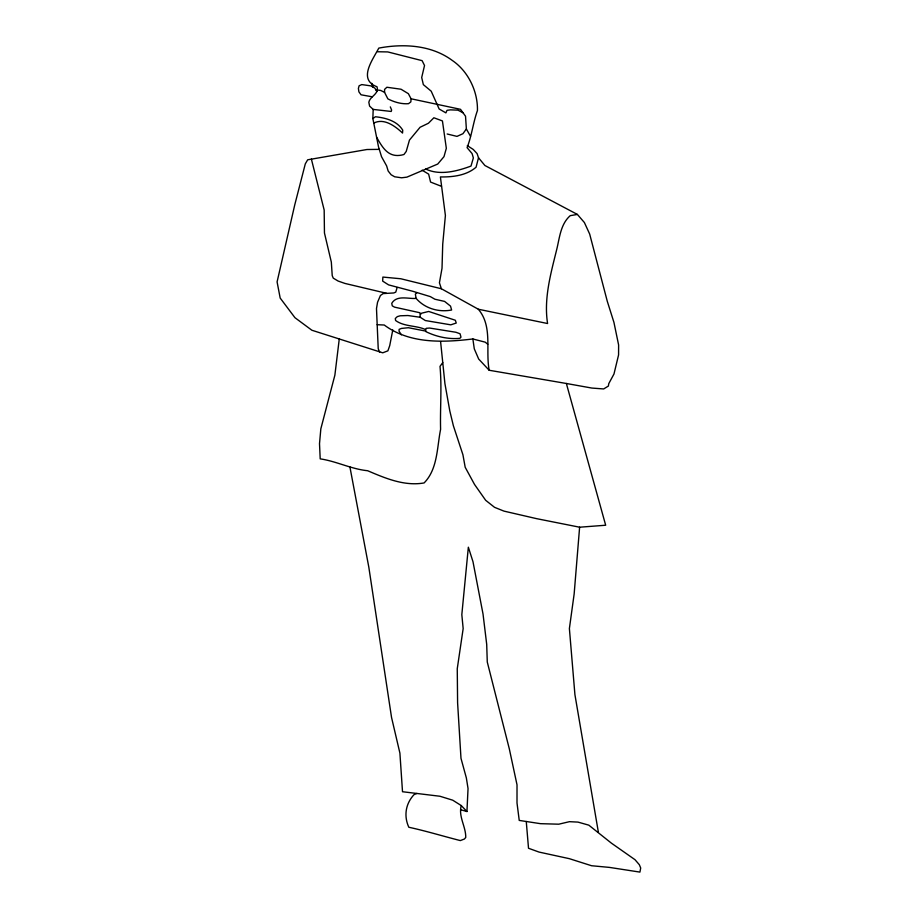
<?xml version="1.0" encoding="UTF-8"?>
<svg xmlns="http://www.w3.org/2000/svg" width="918" height="918" viewBox="0 0 918 918"><rect width="100%" height="100%" fill="white"/><g stroke="black" fill="none" stroke-linecap="round" stroke-linejoin="round"><path stroke-width="1.38" d="M384.562 92.374L384.573 89.413L386.868 87.244L401.028 89.23L408.384 93.693L411.069 98.788L410.851 101.887L408.51 103.677C401.43 104.262 394.143 102.082 387.866 98.869L384.562 92.374L380.683 90.434L375.852 89.815M376.598 137.184C382.772 148.073 388.807 158.894 403.943 154.511L406.215 151.47L409.462 140.087L420.077 127.269L428.431 123.242L433.87 117.779L442.43 120.924L446.332 148.314L443.991 156.645L437.748 164.035L406.892 177.14L401.579 177.794L394.671 176.784L391.137 174.764L388.165 171.012L386.627 165.906L381.532 156.703L378.491 146.731L372.857 118.56L373.178 109.414L369.598 106.109L368.829 102.277C370.034 96.16 379.283 94.152 377.034 86.774C357.538 79.591 372.777 59.773 378.79 48.103C403.3 43.467 431.219 44.913 452.126 60.336C468.169 71.145 477.922 91.375 477.44 110.527C473.103 122.679 471.749 135.91 467.067 147.637L472.081 153.581L473.355 157.919L471.003 166.078C457.164 171.184 439.848 175.843 425.745 169.015M460.905 809.825L466.941 811.523L468.042 788.539L466.355 777.936L460.985 758.314L457.6 702.809L457.256 668.717L463.165 628.6L461.823 614.635L468.352 547.197L472.999 561.747L483.029 614.05L486.701 644.356L487.274 662.027L509.318 748.87L517.018 784.833L517.006 802.952L519.232 820.417L540.495 823.675L558.764 824.192L569.458 821.679L577.973 822.103L588.805 825.156L611.388 843.137L634.981 859.684L639.318 864.687L640.695 868.003L639.915 872.1L609.426 867.395L591.559 865.731L569.309 858.663L539.004 852.065L528.516 848.266L526.266 821.495M349.907 466.918L368.818 567.175L391.538 717.417L399.904 753.127L402.509 791.729L439.929 796.25L452.746 800.198L461.261 805.568C458.231 816.699 465.931 826.475 465.747 837.468L464.37 839.041L460.32 840.578C443.13 836.218 425.929 830.951 408.831 827.256C403.645 816.022 405.561 803.698 414.052 794.621L416.841 793.462M377.172 324.708L384.252 325.018C409.657 343.963 443.119 342.586 472.873 338.971L474.285 348.84L478.68 359.041L489.191 370.264L566.36 383.483L605.673 525.234L579.614 527.207L574.152 593.957L569.389 628.543L574.92 694.639L598.398 832.351M339.258 339.04L334.875 375.175L320.841 428.809L319.51 443.646L320.198 458.862C336.39 461.238 351.238 469.087 367.682 470.739C385.457 478.324 404.379 486.379 424.093 482.948C437.771 469.144 436.968 447.307 440.594 429.337C440.032 408.269 441.96 387.35 440.009 366.374L442.751 362.587M420.628 314.3L421.614 313.199L428.695 311.454L455.351 320.256L456.235 323.044L450.795 324.834L425.298 320.531L420.237 317.272L419.974 312.763L394.568 307.151L392.273 305.843L391.745 303.353C396.748 294.758 408.235 299.084 416.141 298.407C424.782 308.505 438.838 312.51 451.622 310.009L450.52 306.119L444.587 301.402L434.902 299.234L430.335 296.617L412.618 291.236L388.578 284.878L382.657 281.103L382.875 277.064L400.868 278.774L441.386 288.757L478.312 309.228L547.587 323.526C543.628 298.602 550.846 273.38 556.767 249.294C559.624 237.636 560.6 224.084 570.25 215.65L577.388 214.433L584.387 222.535L589.677 234.056L607.28 301.276L613.935 322.367L618.617 344.973L618.571 354.922L613.981 373.993L608.772 383.632L608.382 386.053L603.677 388.945L591.858 388.062L566.36 383.483M392.789 329.929L389.725 345.627L387.889 350.848L382.737 352.81L311.902 330.25L294.953 317.697L280.185 298.063L277.087 281.895L294.747 204.886L305.304 163.852L307.679 159.801L366.971 149.508L379.295 149.37M397.127 287.518L395.773 292.119L393.776 292.957L383.15 293.588L380.431 295.493L377.539 302.297L376.495 308.54L377.309 327.852L378.227 348.76L379.639 352.019M467.308 145.641L473.263 149.462L477.096 153.604L478.507 157.77L476.063 167.225C466.367 175.567 452.758 177.128 440.399 176.933L445.402 215.501L442.728 244.142L442.017 268.274L439.424 282.813L441.386 288.757M425.562 329.562L426.262 328.323L429.601 328.047L455.879 332.259L460.056 333.762L460.985 337.17L459.826 338.34C448.363 339.43 436.211 336.699 425.849 331.616L425.562 329.562C416.221 325.316 404 326.785 395.589 320.497L395.302 318.5L397.322 316.618L400.191 315.792L407.89 315.528L420.237 317.272M411.069 98.788L460.503 109.322L465.529 116.219L466.367 128.968L462.924 133.718L456.98 136.38L447.169 133.994M416.91 292.681L415.349 294.116L416.141 298.407M372.857 118.56L375.451 116.758C385.64 117.871 396.978 120.82 402.727 130.138L402.543 133.041C395.279 126.225 384.068 117.745 373.775 123.104M377.573 51.752L387.763 51.924L422.108 60.657L424.529 65.511L421.695 77.514L423.347 84.628L431.208 91.192L439.148 108.99L445.907 112.88L447.009 110.332L450.405 109.862L457.944 110.149L463.016 112.765M373.178 109.414L391.183 111.457L391.63 110.068L390.311 106.878M372.169 96.792L361.049 94.795L358.892 91.823L358.399 88.415L359.11 85.776L361.761 84.582L370.906 85.89L374.842 88.094L376.85 91.536M579.614 527.207L536.525 518.636L503.936 511.108L494.538 507.321L485.656 500.287L474.537 484.463L465.196 467.285L462.913 454.72L453.377 425.768L449.786 410.874L444.92 383.598L440.594 341.576M386.627 293.312L344.939 283.433L338.122 281.046L333.268 278.143L332.224 275.629L331.329 262.1L324.456 232.988L324.169 210.015L311.386 159.112M425.631 331.077L408.395 327.726L401.464 328.426L399.135 329.355L399.043 331.134L401.327 334.829M472.873 338.971L485.232 342.173L487.756 344.239M441.466 186.331L430.576 182.074L428.637 174.133L422.131 170.209M577.388 214.433L484.899 165.504L478.507 157.77M461.261 805.568L466.941 811.523M478.312 309.228C492.874 326.36 485.347 349.953 489.191 370.264M466.367 128.968L470.509 136.334M371.779 83.286L372.88 86.992"/></g></svg>
